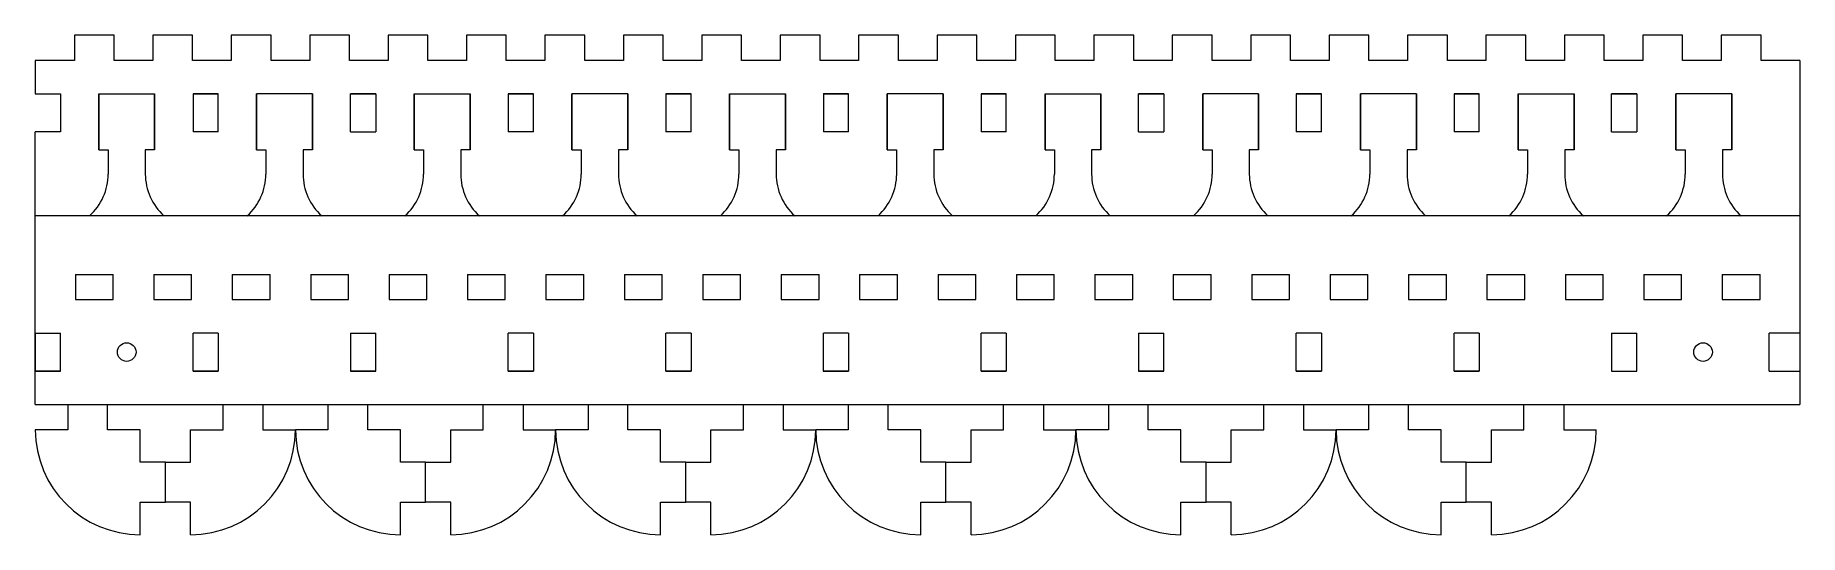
# Model space of a CAD drawing. Header units: millimetres. Extents: x 16 to 300, y 506 to 586.
import ezdxf

# ---------------------------------------------------------------- set-up
doc = ezdxf.new("R2010")
doc.units = ezdxf.units.MM
doc.layers.add('Default', color=7, linetype='Continuous')

msp = doc.modelspace()

# ---------------------------------------------------------------- linework, layer by layer
at = {"color": 7, "linetype": 'Continuous', "lineweight": 5}
for p, q in [((28.8, 586.14), (22.39, 586.14)), ((22.39, 586.14), (22.39, 582.09)), ((28.8, 582.09), (28.8, 586.14)), ((41.43, 586.14), (35.02, 586.14)), ((35.02, 586.14), (35.02, 582.09)), ((41.43, 582.09), (41.43, 586.14)), ((54.06, 586.14), (47.65, 586.14)), ((47.65, 586.14), (47.65, 582.09)), ((54.06, 582.09), (54.06, 586.14)), ((66.69, 586.14), (60.28, 586.14)), ((60.28, 586.14), (60.28, 582.09)), ((66.69, 582.09), (66.69, 586.14)), ((79.32, 586.14), (72.91, 586.14)), ((72.91, 586.14), (72.91, 582.09)), ((79.32, 582.09), (79.32, 586.14)), ((91.95, 586.14), (85.54, 586.14)), ((85.54, 586.14), (85.54, 582.09)), ((91.95, 582.09), (91.95, 586.14)), ((104.58, 586.14), (98.17, 586.14)), ((98.17, 586.14), (98.17, 582.09)), ((104.58, 582.09), (104.58, 586.14)), ((117.21, 586.14), (110.8, 586.14)), ((110.8, 586.14), (110.8, 582.09)), ((117.21, 582.09), (117.21, 586.14)), ((129.84, 586.14), (123.43, 586.14)), ((123.43, 586.14), (123.43, 582.09)), ((129.84, 582.09), (129.84, 586.14)), ((142.47, 586.14), (136.06, 586.14)), ((136.06, 586.14), (136.06, 582.09)), ((142.47, 582.09), (142.47, 586.14)), ((155.1, 586.14), (148.69, 586.14)), ((148.69, 586.14), (148.69, 582.09)), ((155.1, 582.09), (155.1, 586.14)), ((167.73, 586.14), (161.32, 586.14)), ((161.32, 586.14), (161.32, 582.09)), ((167.73, 582.09), (167.73, 586.14)), ((180.36, 586.14), (173.95, 586.14)), ((173.95, 586.14), (173.95, 582.09)), ((180.36, 582.09), (180.36, 586.14)), ((192.99, 586.14), (186.58, 586.14)), ((186.58, 586.14), (186.58, 582.09)), ((192.99, 582.09), (192.99, 586.14)), ((205.62, 586.14), (199.21, 586.14)), ((199.21, 586.14), (199.21, 582.09)), ((205.62, 582.09), (205.62, 586.14)), ((218.25, 586.14), (211.84, 586.14)), ((211.84, 586.14), (211.84, 582.09)), ((218.25, 582.09), (218.25, 586.14)), ((230.88, 586.14), (224.47, 586.14)), ((224.47, 586.14), (224.47, 582.09)), ((230.88, 582.09), (230.88, 586.14)), ((243.51, 586.14), (237.1, 586.14)), ((237.1, 586.14), (237.1, 582.09)), ((243.51, 582.09), (243.51, 586.14)), ((256.14, 586.14), (249.73, 586.14)), ((249.73, 586.14), (249.73, 582.09)), ((256.14, 582.09), (256.14, 586.14)), ((268.77, 586.14), (262.36, 586.14)), ((262.36, 586.14), (262.36, 582.09)), ((268.77, 582.09), (268.77, 586.14)), ((281.4, 586.14), (274.99, 586.14)), ((274.99, 586.14), (274.99, 582.09)), ((281.4, 582.09), (281.4, 586.14)), ((294.03, 586.14), (287.62, 586.14)), ((287.62, 586.14), (287.62, 582.09)), ((294.03, 582.09), (294.03, 586.14)), ((22.39, 582.09), (16.09, 582.09)), ((16.09, 582.09), (16.09, 576.69)), ((35.02, 582.09), (28.8, 582.09)), ((47.65, 582.09), (41.43, 582.09)), ((60.28, 582.09), (54.06, 582.09)), ((72.91, 582.09), (66.69, 582.09)), ((85.54, 582.09), (79.32, 582.09)), ((98.17, 582.09), (91.95, 582.09)), ((110.8, 582.09), (104.58, 582.09)), ((123.43, 582.09), (117.21, 582.09)), ((136.06, 582.09), (129.84, 582.09)), ((148.69, 582.09), (142.47, 582.09)), ((161.32, 582.09), (155.1, 582.09)), ((173.95, 582.09), (167.73, 582.09)), ((186.58, 582.09), (180.36, 582.09)), ((199.21, 582.09), (192.99, 582.09)), ((211.84, 582.09), (205.62, 582.09)), ((224.47, 582.09), (218.25, 582.09)), ((237.1, 582.09), (230.88, 582.09)), ((249.73, 582.09), (243.51, 582.09)), ((262.36, 582.09), (256.14, 582.09)), ((274.99, 582.09), (268.77, 582.09)), ((287.62, 582.09), (281.4, 582.09)), ((300.25, 582.09), (294.03, 582.09)), ((300.25, 582.09), (300.25, 526.69)), ((16.09, 576.69), (20.14, 576.69)), ((20.14, 576.69), (20.14, 570.59)), ((45.54, 576.69), (41.49, 576.69)), ((41.49, 576.69), (45.54, 576.69)), ((66.87, 576.69), (70.92, 576.69)), ((70.92, 576.69), (66.87, 576.69)), ((92.25, 576.69), (96.3, 576.69)), ((96.32, 576.69), (92.27, 576.69)), ((92.27, 576.69), (96.32, 576.69)), ((121.7, 576.69), (117.65, 576.69)), ((117.65, 576.69), (121.7, 576.69)), ((143, 576.69), (147.05, 576.69)), ((147.07, 576.69), (143.02, 576.69)), ((143.02, 576.69), (147.07, 576.69)), ((172.45, 576.69), (168.4, 576.69)), ((168.4, 576.69), (172.45, 576.69)), ((193.78, 576.69), (197.83, 576.69)), ((197.83, 576.69), (193.78, 576.69)), ((223.23, 576.69), (219.18, 576.69)), ((219.18, 576.69), (223.23, 576.69)), ((248.63, 576.69), (244.58, 576.69)), ((244.58, 576.69), (248.63, 576.69)), ((269.96, 576.69), (274.01, 576.69)), ((274.01, 576.69), (269.96, 576.69)), ((16.09, 526.69), (16.09, 570.59)), ((20.14, 570.59), (16.09, 570.59)), ((45.54, 570.59), (41.49, 570.59)), ((66.87, 570.59), (70.92, 570.59)), ((96.32, 570.59), (92.27, 570.59)), ((121.7, 570.59), (117.65, 570.59)), ((147.07, 570.59), (143.02, 570.59)), ((172.45, 570.59), (168.4, 570.59)), ((193.78, 570.59), (197.83, 570.59)), ((223.23, 570.59), (219.18, 570.59)), ((248.63, 570.59), (244.58, 570.59)), ((269.96, 570.59), (274.01, 570.59)), ((22.55, 547.64), (22.55, 543.59)), ((28.64, 543.59), (28.64, 547.64)), ((35.18, 547.64), (35.18, 543.59)), ((41.27, 543.59), (41.27, 547.64)), ((47.81, 547.64), (47.81, 543.59)), ((53.9, 543.59), (53.9, 547.64)), ((60.44, 547.64), (60.44, 543.59)), ((66.53, 543.59), (66.53, 547.64)), ((73.07, 547.64), (73.07, 543.59)), ((79.16, 543.59), (79.16, 547.64)), ((85.7, 547.64), (85.7, 543.59)), ((91.79, 543.59), (91.79, 547.64)), ((98.33, 547.64), (98.33, 543.59)), ((104.42, 543.59), (104.42, 547.64)), ((110.96, 547.64), (110.96, 543.59)), ((117.05, 543.59), (117.05, 547.64)), ((123.59, 547.64), (123.59, 543.59)), ((129.68, 543.59), (129.68, 547.64)), ((136.22, 547.64), (136.22, 543.59)), ((142.31, 543.59), (142.31, 547.64)), ((148.85, 547.64), (148.85, 543.59)), ((154.94, 543.59), (154.94, 547.64)), ((161.48, 547.64), (161.48, 543.59)), ((167.57, 543.59), (167.57, 547.64)), ((174.11, 547.64), (174.11, 543.59)), ((180.2, 543.59), (180.2, 547.64)), ((186.74, 547.64), (186.74, 543.59)), ((192.83, 543.59), (192.83, 547.64)), ((199.37, 547.64), (199.37, 543.59)), ((205.46, 543.59), (205.46, 547.64)), ((212, 547.64), (212, 543.59)), ((218.09, 543.59), (218.09, 547.64)), ((224.63, 547.64), (224.63, 543.59)), ((230.72, 543.59), (230.72, 547.64)), ((237.26, 547.64), (237.26, 543.59)), ((243.35, 543.59), (243.35, 547.64)), ((249.89, 547.64), (249.89, 543.59)), ((255.98, 543.59), (255.98, 547.64)), ((262.52, 547.64), (262.52, 543.59)), ((268.61, 543.59), (268.61, 547.64)), ((275.15, 547.64), (275.15, 543.59)), ((281.24, 543.59), (281.24, 547.64)), ((287.78, 547.64), (287.78, 543.59)), ((293.87, 543.59), (293.87, 547.64)), ((22.55, 543.59), (28.64, 543.59)), ((35.18, 543.59), (41.27, 543.59)), ((47.81, 543.59), (53.9, 543.59)), ((60.44, 543.59), (66.53, 543.59)), ((73.07, 543.59), (79.16, 543.59)), ((85.7, 543.59), (91.79, 543.59)), ((98.33, 543.59), (104.42, 543.59)), ((110.96, 543.59), (117.05, 543.59)), ((123.59, 543.59), (129.68, 543.59)), ((136.22, 543.59), (142.31, 543.59)), ((148.85, 543.59), (154.94, 543.59)), ((161.48, 543.59), (167.57, 543.59)), ((174.11, 543.59), (180.2, 543.59)), ((186.74, 543.59), (192.83, 543.59)), ((199.37, 543.59), (205.46, 543.59)), ((212, 543.59), (218.09, 543.59)), ((224.63, 543.59), (230.72, 543.59)), ((237.26, 543.59), (243.35, 543.59)), ((249.89, 543.59), (255.98, 543.59)), ((262.52, 543.59), (268.61, 543.59)), ((275.15, 543.59), (281.24, 543.59)), ((287.78, 543.59), (293.87, 543.59)), ((16.09, 538.18), (20.14, 538.18)), ((45.54, 538.18), (41.49, 538.18)), ((66.87, 538.18), (70.92, 538.18)), ((96.32, 538.18), (92.27, 538.18)), ((121.7, 538.18), (117.65, 538.18)), ((147.07, 538.18), (143.02, 538.18)), ((172.45, 538.18), (168.4, 538.18)), ((193.78, 538.18), (197.83, 538.18)), ((223.23, 538.18), (219.18, 538.18)), ((248.63, 538.18), (244.58, 538.18)), ((269.96, 538.18), (274.01, 538.18)), ((300.25, 538.18), (295.36, 538.18)), ((16.09, 532.09), (20.14, 532.09)), ((20.14, 532.09), (16.09, 532.09)), ((45.54, 532.09), (41.49, 532.09)), ((41.49, 532.09), (45.54, 532.09)), ((66.87, 532.09), (70.92, 532.09)), ((70.92, 532.09), (66.87, 532.09)), ((92.25, 532.09), (96.3, 532.09)), ((96.32, 532.09), (92.27, 532.09)), ((92.27, 532.09), (96.32, 532.09)), ((121.7, 532.09), (117.65, 532.09)), ((117.65, 532.09), (121.7, 532.09)), ((143, 532.09), (147.05, 532.09)), ((147.07, 532.09), (143.02, 532.09)), ((143.02, 532.09), (147.07, 532.09)), ((172.45, 532.09), (168.4, 532.09)), ((168.4, 532.09), (172.45, 532.09)), ((193.78, 532.09), (197.83, 532.09)), ((197.83, 532.09), (193.78, 532.09)), ((223.23, 532.09), (219.18, 532.09)), ((219.18, 532.09), (223.23, 532.09)), ((248.63, 532.09), (244.58, 532.09)), ((244.58, 532.09), (248.63, 532.09)), ((21.33, 526.69), (21.33, 522.64)), ((27.74, 522.64), (27.74, 526.69)), ((46.33, 522.64), (46.33, 526.69)), ((52.74, 526.69), (52.74, 522.64)), ((63.23, 526.69), (63.23, 522.64)), ((69.64, 522.64), (69.64, 526.69)), ((88.23, 522.64), (88.23, 526.69)), ((94.64, 526.69), (94.64, 522.64)), ((105.13, 526.69), (105.13, 522.64)), ((111.54, 522.64), (111.54, 526.69)), ((130.13, 522.64), (130.13, 526.69)), ((136.54, 526.69), (136.54, 522.64)), ((147.03, 526.69), (147.03, 522.64)), ((153.44, 522.64), (153.44, 526.69)), ((172.03, 522.64), (172.03, 526.69)), ((178.44, 526.69), (178.44, 522.64)), ((188.93, 526.69), (188.93, 522.64)), ((195.34, 522.64), (195.34, 526.69)), ((213.93, 522.64), (213.93, 526.69)), ((220.34, 526.69), (220.34, 522.64)), ((230.83, 526.69), (230.83, 522.64)), ((237.24, 522.64), (237.24, 526.69)), ((255.83, 522.64), (255.83, 526.69)), ((262.24, 526.69), (262.24, 522.64)), ((21.33, 522.64), (16.09, 522.64)), ((32.99, 522.64), (27.74, 522.64)), ((32.99, 517.39), (32.99, 522.64)), ((41.09, 522.64), (46.33, 522.64)), ((41.09, 517.39), (41.09, 522.64)), ((52.74, 522.64), (57.99, 522.64)), ((63.23, 522.64), (57.99, 522.64)), ((74.89, 522.64), (69.64, 522.64)), ((74.89, 517.39), (74.89, 522.64)), ((82.99, 522.64), (88.23, 522.64)), ((82.99, 517.39), (82.99, 522.64)), ((94.64, 522.64), (99.89, 522.64)), ((105.13, 522.64), (99.89, 522.64)), ((116.79, 522.64), (111.54, 522.64)), ((116.79, 517.39), (116.79, 522.64)), ((124.89, 522.64), (130.13, 522.64)), ((124.89, 517.39), (124.89, 522.64)), ((136.54, 522.64), (141.79, 522.64)), ((147.03, 522.64), (141.79, 522.64)), ((158.69, 522.64), (153.44, 522.64)), ((158.69, 517.39), (158.69, 522.64)), ((166.79, 522.64), (172.03, 522.64)), ((166.79, 517.39), (166.79, 522.64)), ((178.44, 522.64), (183.69, 522.64)), ((188.93, 522.64), (183.69, 522.64)), ((200.59, 522.64), (195.34, 522.64)), ((200.59, 517.39), (200.59, 522.64)), ((208.69, 522.64), (213.93, 522.64)), ((208.69, 517.39), (208.69, 522.64)), ((220.34, 522.64), (225.59, 522.64)), ((230.83, 522.64), (225.59, 522.64)), ((242.49, 522.64), (237.24, 522.64)), ((242.49, 517.39), (242.49, 522.64)), ((250.59, 522.64), (255.83, 522.64)), ((250.59, 517.39), (250.59, 522.64)), ((262.24, 522.64), (267.49, 522.64)), ((37.04, 517.39), (32.99, 517.39)), ((37.04, 517.39), (41.09, 517.39)), ((37.04, 510.98), (37.04, 517.39)), ((78.94, 517.39), (74.89, 517.39)), ((78.94, 510.98), (78.94, 517.39)), ((78.94, 517.39), (82.99, 517.39)), ((120.84, 517.39), (116.79, 517.39)), ((120.84, 517.39), (124.89, 517.39)), ((120.84, 510.98), (120.84, 517.39)), ((162.74, 517.39), (158.69, 517.39)), ((162.74, 510.98), (162.74, 517.39)), ((162.74, 517.39), (166.79, 517.39)), ((204.64, 517.39), (200.59, 517.39)), ((204.64, 517.39), (208.69, 517.39)), ((204.64, 510.98), (204.64, 517.39)), ((246.54, 517.39), (242.49, 517.39)), ((246.54, 510.98), (246.54, 517.39)), ((246.54, 517.39), (250.59, 517.39)), ((32.99, 505.74), (32.99, 510.98)), ((32.99, 510.98), (37.04, 510.98)), ((41.09, 510.98), (37.04, 510.98)), ((41.09, 505.74), (41.09, 510.98)), ((74.89, 505.74), (74.89, 510.98)), ((74.89, 510.98), (78.94, 510.98)), ((82.99, 510.98), (78.94, 510.98)), ((82.99, 505.74), (82.99, 510.98)), ((116.79, 505.74), (116.79, 510.98)), ((116.79, 510.98), (120.84, 510.98)), ((124.89, 510.98), (120.84, 510.98)), ((124.89, 505.74), (124.89, 510.98)), ((158.69, 505.74), (158.69, 510.98)), ((158.69, 510.98), (162.74, 510.98)), ((166.79, 510.98), (162.74, 510.98)), ((166.79, 505.74), (166.79, 510.98)), ((200.59, 505.74), (200.59, 510.98)), ((200.59, 510.98), (204.64, 510.98)), ((208.69, 510.98), (204.64, 510.98)), ((208.69, 505.74), (208.69, 510.98)), ((242.49, 505.74), (242.49, 510.98)), ((242.49, 510.98), (246.54, 510.98)), ((250.59, 510.98), (246.54, 510.98)), ((250.59, 505.74), (250.59, 510.98))]:
    msp.add_line(p, q, dxfattribs=at)
at = {"layer": 'Default', "color": 7, "linetype": 'Continuous', "lineweight": 5}
for p, q in [((26.31, 576.69), (35.31, 576.69)), ((26.31, 567.69), (26.31, 576.69)), ((26.31, 576.69), (26.31, 567.69)), ((35.31, 567.69), (35.31, 576.69)), ((35.31, 576.69), (35.31, 567.69)), ((41.49, 576.69), (41.49, 570.59)), ((45.54, 570.59), (45.54, 576.69)), ((60.71, 576.69), (51.71, 576.69)), ((51.71, 567.69), (51.71, 576.69)), ((51.71, 576.69), (51.71, 567.69)), ((60.71, 567.69), (60.71, 576.69)), ((60.71, 576.69), (60.71, 567.69)), ((66.87, 570.59), (66.87, 576.69)), ((70.92, 576.69), (70.92, 570.59)), ((77.11, 576.69), (86.11, 576.69)), ((77.11, 567.69), (77.11, 576.69)), ((77.11, 576.69), (77.11, 567.69)), ((86.11, 567.69), (86.11, 576.69)), ((86.11, 576.69), (86.11, 567.69)), ((92.27, 576.69), (92.27, 570.59)), ((96.32, 570.59), (96.32, 576.69)), ((111.51, 576.69), (102.51, 576.69)), ((102.51, 567.69), (102.51, 576.69)), ((102.51, 576.69), (102.51, 567.69)), ((111.51, 567.69), (111.51, 576.69)), ((111.51, 576.69), (111.51, 567.69)), ((117.65, 576.69), (117.65, 570.59)), ((121.7, 570.59), (121.7, 576.69)), ((127.91, 576.69), (136.91, 576.69)), ((127.91, 567.69), (127.91, 576.69)), ((127.91, 576.69), (127.91, 567.69)), ((136.91, 567.69), (136.91, 576.69)), ((136.91, 576.69), (136.91, 567.69)), ((143.02, 576.69), (143.02, 570.59)), ((147.07, 570.59), (147.07, 576.69)), ((162.31, 576.69), (153.31, 576.69)), ((153.31, 567.69), (153.31, 576.69)), ((153.31, 576.69), (153.31, 567.69)), ((162.31, 567.69), (162.31, 576.69)), ((162.31, 576.69), (162.31, 567.69)), ((168.4, 576.69), (168.4, 570.59)), ((172.45, 570.59), (172.45, 576.69)), ((178.71, 576.69), (187.71, 576.69)), ((178.71, 567.69), (178.71, 576.69)), ((178.71, 576.69), (178.71, 567.69)), ((187.71, 567.69), (187.71, 576.69)), ((187.71, 576.69), (187.71, 567.69)), ((193.78, 570.59), (193.78, 576.69)), ((197.83, 576.69), (197.83, 570.59)), ((213.11, 576.69), (204.11, 576.69)), ((204.11, 567.69), (204.11, 576.69)), ((204.11, 576.69), (204.11, 567.69)), ((213.11, 567.69), (213.11, 576.69)), ((213.11, 576.69), (213.11, 567.69)), ((219.18, 576.69), (219.18, 570.59)), ((223.23, 570.59), (223.23, 576.69)), ((238.51, 576.69), (229.51, 576.69)), ((229.51, 567.69), (229.51, 576.69)), ((229.51, 576.69), (229.51, 567.69)), ((238.51, 567.69), (238.51, 576.69)), ((238.51, 576.69), (238.51, 567.69)), ((244.58, 576.69), (244.58, 570.59)), ((248.63, 570.59), (248.63, 576.69)), ((254.91, 576.69), (263.91, 576.69)), ((254.91, 567.69), (254.91, 576.69)), ((254.91, 576.69), (254.91, 567.69)), ((263.91, 567.69), (263.91, 576.69)), ((263.91, 576.69), (263.91, 567.69)), ((269.96, 570.59), (269.96, 576.69)), ((274.01, 576.69), (274.01, 570.59)), ((289.31, 576.69), (280.31, 576.69)), ((280.31, 567.69), (280.31, 576.69)), ((280.31, 576.69), (280.31, 567.69)), ((289.31, 567.69), (289.31, 576.69)), ((289.31, 576.69), (289.31, 567.69)), ((26.31, 567.69), (27.81, 567.69)), ((27.81, 567.69), (27.81, 563.8)), ((35.31, 567.69), (33.81, 567.69)), ((33.81, 567.69), (33.81, 563.8)), ((51.71, 567.69), (53.21, 567.69)), ((53.21, 567.69), (53.21, 563.8)), ((59.21, 567.69), (59.21, 563.8)), ((60.71, 567.69), (59.21, 567.69)), ((77.11, 567.69), (78.61, 567.69)), ((78.61, 567.69), (78.61, 563.8)), ((86.11, 567.69), (84.61, 567.69)), ((84.61, 567.69), (84.61, 563.8)), ((102.51, 567.69), (104.01, 567.69)), ((104.01, 567.69), (104.01, 563.8)), ((110.01, 567.69), (110.01, 563.8)), ((111.51, 567.69), (110.01, 567.69)), ((127.91, 567.69), (129.41, 567.69)), ((129.41, 567.69), (129.41, 563.8)), ((136.91, 567.69), (135.41, 567.69)), ((135.41, 567.69), (135.41, 563.8)), ((153.31, 567.69), (154.81, 567.69)), ((154.81, 567.69), (154.81, 563.8)), ((160.81, 567.69), (160.81, 563.8)), ((162.31, 567.69), (160.81, 567.69)), ((178.71, 567.69), (180.21, 567.69)), ((180.21, 567.69), (180.21, 563.8)), ((187.71, 567.69), (186.21, 567.69)), ((186.21, 567.69), (186.21, 563.8)), ((204.11, 567.69), (205.61, 567.69)), ((205.61, 567.69), (205.61, 563.8)), ((211.61, 567.69), (211.61, 563.8)), ((213.11, 567.69), (211.61, 567.69)), ((229.51, 567.69), (231.01, 567.69)), ((231.01, 567.69), (231.01, 563.8)), ((237.01, 567.69), (237.01, 563.8)), ((238.51, 567.69), (237.01, 567.69)), ((254.91, 567.69), (256.41, 567.69)), ((256.41, 567.69), (256.41, 563.8)), ((263.91, 567.69), (262.41, 567.69)), ((262.41, 567.69), (262.41, 563.8)), ((280.31, 567.69), (281.81, 567.69)), ((281.81, 567.69), (281.81, 563.8)), ((287.81, 567.69), (287.81, 563.8)), ((289.31, 567.69), (287.81, 567.69)), ((300.25, 557.09), (16.09, 557.09)), ((22.55, 547.64), (28.64, 547.64)), ((35.18, 547.64), (41.27, 547.64)), ((47.81, 547.64), (53.9, 547.64)), ((60.44, 547.64), (66.53, 547.64)), ((73.07, 547.64), (79.16, 547.64)), ((85.7, 547.64), (91.79, 547.64)), ((98.33, 547.64), (104.42, 547.64)), ((110.96, 547.64), (117.05, 547.64)), ((123.59, 547.64), (129.68, 547.64)), ((136.22, 547.64), (142.31, 547.64)), ((148.85, 547.64), (154.94, 547.64)), ((161.48, 547.64), (167.57, 547.64)), ((174.11, 547.64), (180.2, 547.64)), ((186.74, 547.64), (192.83, 547.64)), ((199.37, 547.64), (205.46, 547.64)), ((212, 547.64), (218.09, 547.64)), ((224.63, 547.64), (230.72, 547.64)), ((237.26, 547.64), (243.35, 547.64)), ((249.89, 547.64), (255.98, 547.64)), ((262.52, 547.64), (268.61, 547.64)), ((275.15, 547.64), (281.24, 547.64)), ((287.78, 547.64), (293.87, 547.64)), ((16.09, 538.18), (16.09, 532.09)), ((20.14, 532.09), (20.14, 538.18)), ((41.49, 532.09), (41.49, 538.18)), ((45.54, 538.18), (45.54, 532.09)), ((66.87, 538.18), (66.87, 532.09)), ((70.92, 532.09), (70.92, 538.18)), ((92.27, 532.09), (92.27, 538.18)), ((96.32, 538.18), (96.32, 532.09)), ((117.65, 532.09), (117.65, 538.18)), ((121.7, 538.18), (121.7, 532.09)), ((143.02, 532.09), (143.02, 538.18)), ((147.07, 538.18), (147.07, 532.09)), ((168.4, 532.09), (168.4, 538.18)), ((172.45, 538.18), (172.45, 532.09)), ((193.78, 538.18), (193.78, 532.09)), ((197.83, 532.09), (197.83, 538.18)), ((219.18, 532.09), (219.18, 538.18)), ((223.23, 538.18), (223.23, 532.09)), ((244.58, 532.09), (244.58, 538.18)), ((248.63, 538.18), (248.63, 532.09)), ((269.96, 538.18), (269.96, 532.09)), ((274.01, 532.09), (274.01, 538.18)), ((295.36, 532.09), (295.36, 538.18)), ((269.96, 532.09), (274.01, 532.09)), ((295.36, 532.09), (300.25, 532.09)), ((16.09, 526.69), (300.25, 526.69))]:
    msp.add_line(p, q, dxfattribs=at)
for centre in [(30.81, 535.14), (284.69, 535.14)]:
    msp.add_circle(centre, 1.5, dxfattribs=at)
for centre, radius, start, end in [((18.81, 563.8), 9.01, 311.8263, 0), ((42.82, 563.8), 9.01, 180, 228.1737), ((44.21, 563.8), 9.01, 311.8263, 0), ((68.22, 563.8), 9.01, 180, 228.1737), ((69.61, 563.8), 9.01, 311.8263, 0), ((93.62, 563.8), 9.01, 180, 228.1737), ((95.01, 563.8), 9.01, 311.8263, 0), ((119.02, 563.8), 9.01, 180, 228.1737), ((120.41, 563.8), 9.01, 311.8263, 0), ((144.42, 563.8), 9.01, 180, 228.1737), ((145.81, 563.8), 9.01, 311.8263, 0), ((169.82, 563.8), 9.01, 180, 228.1737), ((171.21, 563.8), 9.01, 311.8263, 0), ((195.22, 563.8), 9.01, 180, 228.1737), ((196.61, 563.8), 9.01, 311.8263, 0), ((220.62, 563.8), 9.01, 180, 228.1737), ((222.01, 563.8), 9.01, 311.8263, 0), ((246.02, 563.8), 9.01, 180, 228.1737), ((247.41, 563.8), 9.01, 311.8263, 0), ((271.42, 563.8), 9.01, 180, 228.1737), ((272.81, 563.8), 9.01, 311.8263, 0), ((296.82, 563.8), 9.01, 180, 228.1737), ((32.99, 522.64), 16.9, 180, 270), ((41.09, 522.64), 16.9, 270, 360), ((74.89, 522.64), 16.9, 180, 270), ((82.99, 522.64), 16.9, 270, 360), ((116.79, 522.64), 16.9, 180, 270), ((124.89, 522.64), 16.9, 270, 360), ((158.69, 522.64), 16.9, 180, 270), ((166.79, 522.64), 16.9, 270, 360), ((200.59, 522.64), 16.9, 180, 270), ((208.69, 522.64), 16.9, 270, 360), ((242.49, 522.64), 16.9, 180, 270), ((250.59, 522.64), 16.9, 270, 360)]:
    msp.add_arc(centre, radius, start, end, dxfattribs=at)

doc.saveas('drawing.dxf')
